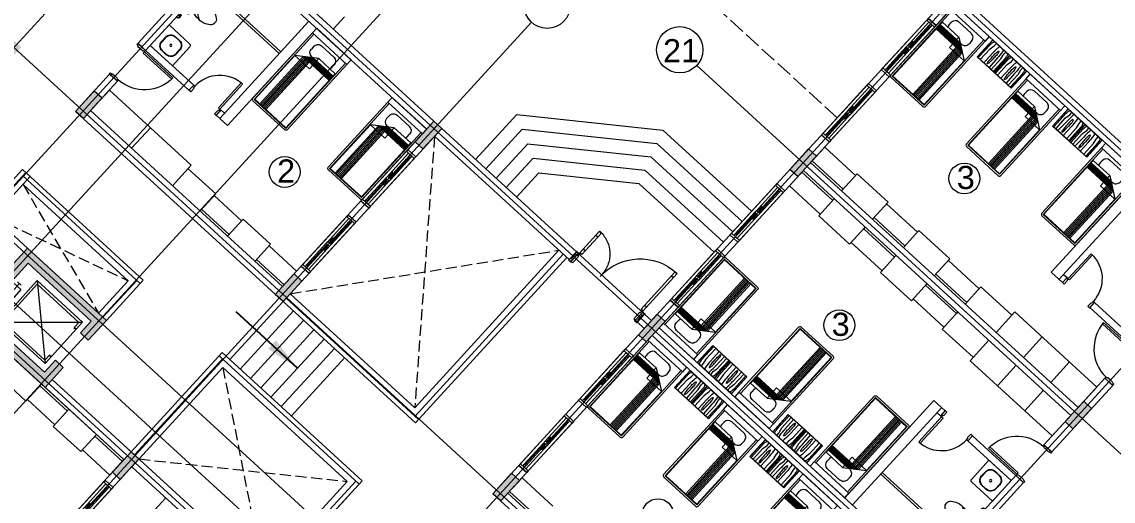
# Model space of a CAD drawing. Header units: metres. Extents: x 750 to 3116, y -341 to 1465.
# Drawn here: x 1626.94 to 1650.51, y 725.76 to 736.11 of the extents above; entities that cross this region are included whole.
import ezdxf
from ezdxf.enums import TextEntityAlignment as Align

# ---------------------------------------------------------------- set-up
doc = ezdxf.new("R2010")
doc.units = ezdxf.units.M
doc.linetypes.add('ACAD_ISO02W100', pattern=[15, 12, -3])
doc.linetypes.add('HIDDEN', pattern=[0.375, 0.25, -0.125])
for name, color, linetype, lineweight in [('A-Door', 254, 'Continuous', 5), ('Bathroom Door', 252, 'Continuous', 5), ('Bathroom fur', 252, 'Continuous', 5), ('Centre Line', 7, 'Continuous', 13), ('Column', 50, 'Continuous', 20), ('Cutout', 153, 'Continuous', 5), ('Door', 253, 'Continuous', 5), ('Furniture', 44, 'Continuous', 5), ('GUIDE LINE', 7, 'Continuous', 5), ('Hatch', 251, 'Continuous', 5), ('Hidden line', 251, 'Continuous', 5), ('Inverted beam', 252, 'Continuous', 5), ('Levels', 252, 'Continuous', 5), ('Railing', 190, 'Continuous', 5), ('Wall ext', 20, 'Continuous', 18), ('WINDOW', 33, 'Continuous', 5)]:
    doc.layers.add(name, color=color, linetype=linetype, lineweight=lineweight)
doc.layers.add('Text', color=7, linetype='Continuous')
doc.styles.get("Standard").update_dxf_attribs({"font": 'arial.ttf'})
doc.styles.add('TEXT-DET', font='simplex.shx', dxfattribs={"width": 0.7})
doc.dimstyles.new('ISO-25', dxfattribs={"dimtxt": 2, "dimasz": 2, "dimexe": 1.25, "dimexo": 0.625, "dimgap": 1.5, "dimtad": 1, "dimtxsty": 'Standard', "dimblk": 'DOT', "dimcen": 1.5, "dimadec": 0, "dimazin": 0, "dimtfac": 1, "dimtmove": 0, "dimatfit": 3, "dimfxl": 0, "dimarcsym": 0})

# ---------------------------------------------------------------- blocks, each defined once
blk = doc.blocks.new('Water Closet')
at = {"layer": 'Bathroom fur', "linetype": 'Continuous', "lineweight": -3}
for p, q in [((1886.331, 447.871), (1886.35, 447.871)), ((1886.331, 447.851), (1886.35, 447.851)), ((1886.364, 447.861), (1886.346, 447.861)), ((1886.364, 447.861), (1886.349, 447.87)), ((1886.364, 447.861), (1886.349, 447.853)), ((1886.364, 447.861), (1886.355, 447.877)), ((1886.364, 447.861), (1886.355, 447.846)), ((1886.364, 447.861), (1886.364, 447.879)), ((1886.364, 447.861), (1886.364, 447.879)), ((1886.364, 447.861), (1886.364, 447.879)), ((1886.364, 447.861), (1886.364, 447.879)), ((1886.364, 447.861), (1886.364, 447.879)), ((1886.364, 447.861), (1886.364, 447.879)), ((1886.364, 447.861), (1886.364, 447.879)), ((1886.364, 447.861), (1886.364, 447.879)), ((1886.364, 447.861), (1886.364, 447.879)), ((1886.364, 447.861), (1886.364, 447.879)), ((1886.364, 447.861), (1886.364, 447.879)), ((1886.364, 447.861), (1886.364, 447.879)), ((1886.364, 447.861), (1886.373, 447.877)), ((1886.364, 447.861), (1886.379, 447.87)), ((1886.364, 447.861), (1886.381, 447.861)), ((1886.364, 447.861), (1886.379, 447.853)), ((1886.364, 447.861), (1886.373, 447.846)), ((1886.364, 447.861), (1886.364, 447.844)), ((1886.378, 447.871), (1886.416, 447.871)), ((1886.378, 447.851), (1886.416, 447.851)), ((1886.416, 447.851), (1886.416, 447.871))]:
    blk.add_line(p, q, dxfattribs=at)
at = {"layer": 'Bathroom fur', "linetype": 'ByBlock'}
for p, q in [((1886.152, 447.554), (1886.027, 447.644)), ((1886.217, 447.662), (1886.217, 447.713)), ((1886.239, 447.713), (1886.217, 447.713)), ((1886.217, 447.662), (1886.232, 447.625)), ((1886.232, 447.625), (1886.239, 447.625)), ((1886.239, 447.608), (1886.239, 447.713)), ((1886.239, 447.666), (1886.264, 447.666)), ((1886.239, 447.608), (1886.264, 447.608)), ((1886.256, 447.343), (1886.256, 447.59)), ((1886.264, 447.23), (1886.264, 447.703)), ((1886.407, 447.713), (1886.274, 447.713)), ((1886.39, 447.724), (1886.365, 447.724)), ((1886.365, 447.724), (1886.365, 447.715)), ((1886.39, 447.715), (1886.365, 447.715)), ((1886.387, 447.744), (1886.368, 447.744)), ((1886.368, 447.744), (1886.368, 447.724)), ((1886.387, 447.744), (1886.387, 447.724)), ((1886.39, 447.724), (1886.39, 447.715)), ((1886.416, 447.23), (1886.416, 447.703)), ((1886.152, 447.379), (1886.027, 447.288)), ((1886.152, 447.379), (1886.152, 447.554)), ((1886.407, 447.22), (1886.274, 447.22)), ((1886.365, 447.208), (1886.365, 447.218)), ((1886.39, 447.218), (1886.365, 447.218)), ((1886.39, 447.208), (1886.365, 447.208)), ((1886.368, 447.189), (1886.368, 447.208)), ((1886.387, 447.189), (1886.368, 447.189)), ((1886.387, 447.189), (1886.387, 447.208)), ((1886.39, 447.208), (1886.39, 447.218))]:
    blk.add_line(p, q, dxfattribs=at)
at = {"layer": 'Bathroom fur'}
for p, q in [((1886.416, 447.106), (1886.381, 447.106)), ((1886.356, 447.031), (1886.356, 447.081)), ((1886.366, 447.031), (1886.366, 447.081)), ((1886.416, 447.096), (1886.381, 447.096)), ((1886.416, 447.016), (1886.381, 447.016)), ((1886.416, 447.006), (1886.381, 447.006))]:
    blk.add_line(p, q, dxfattribs=at)
at = {"layer": 'Bathroom fur', "linetype": 'Continuous', "lineweight": -3}
blk.add_circle((1886.364, 447.861), 0.0175, dxfattribs=at)
at = {"layer": 'Bathroom fur', "linetype": 'ByBlock'}
for centre in [(1886.378, 447.669), (1886.378, 447.264)]:
    blk.add_circle(centre, 0.0123, dxfattribs=at)
at = {"layer": 'Bathroom fur', "linetype": 'Continuous', "lineweight": -3}
blk.add_arc((1886.331, 447.861), 0.01, 90.002, 270, dxfattribs=at)
at = {"layer": 'Bathroom fur', "linetype": 'ByBlock'}
for centre, radius, start, end in [((1886.035, 447.208), 0.446, 109.2942, 127.2549), ((1886.017, 447.095), 0.55, 64.2321, 103.6755), ((1884.672, 447.479), 1.501, 353.4552, 5.5271), ((1885.552, 447.472), 0.65, 345.9276, 13.0204), ((1886.274, 447.703), 0.00987, 90, 180), ((1886.407, 447.703), 0.00987, 0, 90), ((1885.835, 447.467), 0.119, 126.3794, 233.6206), ((1886.041, 447.728), 0.451, 232.2382, 250.1051), ((1886.017, 447.838), 0.55, 256.3245, 295.7679), ((1886.274, 447.23), 0.00987, 180, 270), ((1886.407, 447.23), 0.00987, 270, 0)]:
    blk.add_arc(centre, radius, start, end, dxfattribs=at)
at = {"layer": 'Bathroom fur'}
for centre, radius, start, end in [((1886.381, 447.081), 0.025, 90, 180), ((1886.381, 447.031), 0.025, 180, 270), ((1886.381, 447.081), 0.015, 90, 180), ((1886.381, 447.031), 0.015, 180, 270)]:
    blk.add_arc(centre, radius, start, end, dxfattribs=at)
at = {"layer": 'Bathroom fur', "style": 'TEXT-DET', "width": 0.6}
blk.add_text('1', height=0.06, dxfattribs=at).set_placement((1886.394, 447.07), align=Align.MIDDLE)
blk = doc.blocks.new('Bed')
at = {"layer": 'Furniture', "linetype": 'Continuous'}
for p, q in [((1878.327, 465.952), (1879.337, 465.952)), ((1878.327, 465.817), (1878.327, 465.952)), ((1879.337, 465.817), (1878.327, 465.817)), ((1878.327, 463.909), (1878.327, 465.817)), ((1878.367, 463.909), (1878.367, 465.817)), ((1878.642, 465.742), (1879.002, 465.742)), ((1879.297, 465.817), (1879.297, 463.909)), ((1879.337, 465.952), (1879.337, 465.817)), ((1879.337, 465.817), (1879.337, 463.909)), ((1878.377, 465.499), (1878.862, 465.499)), ((1878.377, 463.919), (1878.377, 465.499)), ((1878.525, 465.544), (1878.525, 465.624)), ((1878.862, 465.499), (1879.287, 465.199)), ((1878.862, 465.199), (1878.862, 465.499)), ((1879.12, 465.624), (1879.12, 465.544)), ((1878.962, 465.429), (1878.377, 465.429)), ((1878.992, 465.407), (1878.377, 465.407)), ((1879.022, 465.386), (1878.377, 465.386)), ((1879.052, 465.365), (1878.377, 465.365)), ((1879.082, 465.344), (1878.377, 465.344)), ((1879.112, 465.323), (1878.377, 465.323)), ((1879.142, 465.302), (1878.377, 465.302)), ((1878.962, 463.919), (1878.962, 465.429)), ((1879.002, 465.427), (1878.965, 465.427)), ((1878.992, 463.919), (1878.992, 465.407)), ((1879.022, 463.919), (1879.022, 465.386)), ((1879.052, 463.919), (1879.052, 465.365)), ((1879.082, 463.919), (1879.082, 465.344)), ((1879.112, 463.919), (1879.112, 465.323)), ((1879.142, 463.919), (1879.142, 465.302)), ((1879.287, 465.199), (1878.862, 465.199)), ((1879.287, 465.199), (1879.287, 463.919)), ((1879.297, 463.909), (1878.367, 463.909)), ((1879.297, 463.869), (1878.367, 463.869)), ((1879.287, 463.919), (1878.377, 463.919))]:
    blk.add_line(p, q, dxfattribs=at)
for centre, radius, start, end in [((1878.642, 465.624), 0.117, 90, 180), ((1879.002, 465.624), 0.117, 360, 90), ((1878.642, 465.544), 0.117, 180.0006, 202.5189), ((1879.002, 465.544), 0.117, 270, 0), ((1878.367, 463.909), 0.04, 180, 270), ((1879.297, 463.909), 0.04, 270, 0)]:
    blk.add_arc(centre, radius, start, end, dxfattribs=at)
blk = doc.blocks.new('Nightstand')
at = {"layer": 'Furniture'}
for p, q in [((1879.838, 464.54), (1879.838, 464.04)), ((1880.338, 464.54), (1879.838, 464.54)), ((1879.843, 464.535), (1879.843, 464.045)), ((1880.333, 464.535), (1879.843, 464.535)), ((1879.869, 464.442), (1879.871, 464.467)), ((1879.869, 464.045), (1879.869, 464.442)), ((1879.929, 464.358), (1879.951, 464.469)), ((1879.929, 464.045), (1879.929, 464.358)), ((1879.951, 464.469), (1879.951, 464.535)), ((1879.997, 464.32), (1879.991, 464.045)), ((1880.074, 464.444), (1880.068, 464.44)), ((1880.08, 464.44), (1880.074, 464.444)), ((1880.147, 464.32), (1880.147, 464.045)), ((1880.226, 464.469), (1880.226, 464.535)), ((1880.248, 464.358), (1880.226, 464.469)), ((1880.248, 464.045), (1880.248, 464.358)), ((1880.308, 464.442), (1880.305, 464.467)), ((1880.308, 464.045), (1880.308, 464.442)), ((1880.333, 464.045), (1880.333, 464.535)), ((1880.338, 464.04), (1880.338, 464.54)), ((1880.068, 464.081), (1880.074, 464.077)), ((1880.074, 464.077), (1880.08, 464.081)), ((1879.838, 464.04), (1880.338, 464.04)), ((1879.843, 464.045), (1880.333, 464.045))]:
    blk.add_line(p, q, dxfattribs=at)
for centre, radius, start, end in [((1880.021, 464.452), 0.15, 146.5657, 174.2856), ((1881.576, 464.32), 1.578, 174.0179, 180), ((1880.825, 464.399), 0.823, 170.5074, 174.0179), ((1880.715, 464.32), 0.664, 175.5997, 180), ((1880.715, 464.32), 0.664, 180, 184.4003), ((1880.395, 464.345), 0.343, 169.4757, 175.5997), ((1880.197, 464.382), 0.142, 155.8434, 169.4757), ((1879.951, 464.382), 0.142, 10.5243, 24.1566), ((1879.753, 464.345), 0.343, 4.4003, 10.5243), ((1879.433, 464.32), 0.664, 0, 4.4003), ((1879.433, 464.32), 0.664, 355.5997, 0), ((1879.315, 464.399), 0.828, 5.9821, 9.4446), ((1878.564, 464.32), 1.583, 0, 5.9821), ((1880.156, 464.452), 0.15, 5.7144, 33.4343), ((1886.298, 464.381), 6.246, 181.0259, 182.4606), ((1880.197, 464.139), 0.142, 190.5243, 204.1566), ((1879.951, 464.139), 0.142, 335.8434, 349.4757), ((1873.85, 464.381), 6.246, 357.5394, 358.9741)]:
    blk.add_arc(centre, radius, start, end, dxfattribs=at)
blk = doc.blocks.new('Door1')
at = {"layer": 'Bathroom Door'}
for p, q in [((1900.586, 444.886), (1899.856, 444.886)), ((1900.586, 444.846), (1899.857, 444.846))]:
    blk.add_line(p, q, dxfattribs=at)
for points in [[(1900.736, 444.921), (1900.586, 444.921), (1900.586, 444.886), (1900.636, 444.886), (1900.636, 444.871), (1900.736, 444.871), (1900.736, 444.921)], [(1900.586, 444.886), (1900.586, 444.846)], [(1900.736, 444.121), (1900.586, 444.121), (1900.586, 444.156), (1900.636, 444.156), (1900.636, 444.171), (1900.736, 444.171), (1900.736, 444.121)]]:
    blk.add_lwpolyline(points, dxfattribs=at)
blk.add_arc((1900.586, 444.886), 0.73, 180, 270, dxfattribs=at)
blk = doc.blocks.new('Wash bashin')
at = {"layer": 'Bathroom fur', "ltscale": 0.35}
for p, q in [((1884.117, 437.933), (1884.717, 437.933)), ((1884.717, 437.333), (1884.717, 437.933)), ((1884.067, 437.333), (1884.067, 437.883)), ((1884.067, 437.333), (1884.717, 437.333))]:
    blk.add_line(p, q, dxfattribs=at)
at = {"layer": 'Bathroom fur'}
for p, q in [((1884.177, 437.568), (1884.177, 437.688)), ((1884.185, 437.568), (1884.185, 437.688)), ((1884.327, 437.838), (1884.447, 437.838)), ((1884.327, 437.83), (1884.447, 437.83)), ((1884.589, 437.688), (1884.589, 437.568)), ((1884.597, 437.688), (1884.597, 437.568)), ((1884.447, 437.426), (1884.327, 437.426)), ((1884.447, 437.418), (1884.327, 437.418))]:
    blk.add_line(p, q, dxfattribs=at)
blk.add_circle((1884.392, 437.633), 0.0225, dxfattribs=at)
at = {"layer": 'Bathroom fur', "ltscale": 0.35}
blk.add_arc((1884.117, 437.883), 0.05, 90, 180, dxfattribs=at)
at = {"layer": 'Bathroom fur'}
for centre, radius, start, end in [((1884.327, 437.688), 0.15, 90, 180), ((1884.327, 437.688), 0.142, 90, 180), ((1884.447, 437.688), 0.15, 0, 90), ((1884.447, 437.688), 0.142, 0, 90), ((1884.327, 437.568), 0.15, 180, 270), ((1884.327, 437.568), 0.142, 180, 270), ((1884.447, 437.568), 0.15, 270, 0), ((1884.447, 437.568), 0.142, 270, 0)]:
    blk.add_arc(centre, radius, start, end, dxfattribs=at)
blk = doc.blocks.new('WINODO1')
at = {"layer": 'WINDOW', "linetype": 'Continuous'}
for p, q in [((2471212540, 936769700), (2471212491, 936769700)), ((2471212491, 936769700), (2471212491, 936769470)), ((2471212540, 936769700), (2471212540, 936769470)), ((2471213991, 936769700), (2471213943, 936769700)), ((2471213943, 936769700), (2471213943, 936769470)), ((2471213991, 936769700), (2471213991, 936769470)), ((2471212540, 936769470), (2471212491, 936769470)), ((2471213991, 936769470), (2471213943, 936769470))]:
    blk.add_line(p, q, dxfattribs=at)
at = {"layer": 'WINDOW'}
for p, q in [((2471212540, 936769700), (2471213943, 936769700)), ((2471212588, 936769633), (2471213217, 936769633)), ((2471212588, 936769585), (2471213217, 936769585)), ((2471213193, 936769561), (2471213089, 936769561)), ((2471213241, 936769633), (2471213943, 936769633)), ((2471213266, 936769585), (2471213895, 936769585)), ((2471213290, 936769609), (2471213394, 936769609)), ((2471213241, 936769537), (2471212540, 936769537)), ((2471212540, 936769470), (2471213943, 936769470)), ((2471213266, 936769537), (2471213895, 936769537))]:
    blk.add_line(p, q, dxfattribs=at)
at = {"layer": 'WINDOW', "color": 4}
blk.add_line((2471212588, 936769609), (2471213217, 936769609), dxfattribs=at)
at = {"layer": 'WINDOW', "color": 4, "true_color": 0x1fffff}
blk.add_line((2471213266, 936769561), (2471213895, 936769561), dxfattribs=at)
at = {"layer": 'WINDOW'}
for points in [[(2471212540, 936769585), (2471212588, 936769585), (2471212588, 936769633), (2471212540, 936769633)], [(2471213076, 936769561), (2471213089, 936769568), (2471213089, 936769554)], [(2471213217, 936769585), (2471213266, 936769585), (2471213266, 936769633), (2471213217, 936769633)], [(2471213217, 936769537), (2471213266, 936769537), (2471213266, 936769585), (2471213217, 936769585)], [(2471213406, 936769609), (2471213394, 936769616), (2471213394, 936769602)], [(2471213895, 936769537), (2471213943, 936769537), (2471213943, 936769585), (2471213895, 936769585)]]:
    blk.add_lwpolyline(points, close=True, dxfattribs=at)
blk = doc.blocks.new('Door 900')
at = {"layer": 'A-Door'}
for points in [[(29934124, 12198491), (29934164, 12198491), (29934164, 12198476), (29934239, 12198476), (29934314, 12198476), (29934314, 12198491), (29934354, 12198491), (29934354, 12198524), (29934239, 12198524), (29934124, 12198524)], [(29934164, 12197672), (29934314, 12197672), (29934314, 12197658), (29934354, 12197658), (29934354, 12197624), (29934239, 12197624), (29934124, 12197624), (29934124, 12197658), (29934164, 12197658)]]:
    blk.add_lwpolyline(points, close=True, dxfattribs=at)
blk.add_lwpolyline([(29935187, 12197658), (29934354, 12197658), (29934354, 12197698), (29935185, 12197698)], dxfattribs=at)
blk.add_arc((29934327, 12197631), 860, 1.7769, 88.2024, dxfattribs=at)
blk = doc.blocks.new('lift1')
at = {"layer": 'Hatch', "transparency": 33554687}
h = blk.add_hatch(color=256, dxfattribs=at)
h.dxf.hatch_style = 1
h.paths.add_polyline_path([(29921053, 12204431), (29920354, 12203626), (29920180, 12203777), (29920729, 12204408), (29919333, 12205622), (29919104, 12205358), (29918930, 12205509), (29919310, 12205946)])
h.paths.add_polyline_path([(29920180, 12203777), (29920354, 12203626), (29919768, 12202951), (29918024, 12204467), (29918405, 12204905), (29918579, 12204754), (29918349, 12204489), (29919745, 12203276)])
at = {"lineweight": 5}
for p, q in [((29919536, 12203651), (29919330, 12205430)), ((29920333, 12204556), (29918533, 12204526)), ((29920311, 12204167), (29919926, 12203735)), ((29920353, 12204131), (29920272, 12204201)), ((29919968, 12203699), (29919886, 12203770))]:
    blk.add_line(p, q, dxfattribs=at)
for p, q in [((29919194, 12205280), (29919238, 12205241)), ((29918669, 12204676), (29918707, 12204643))]:
    blk.add_line(p, q)
for points in [[(29920333, 12204556), (29919330, 12205430), (29918533, 12204526), (29919536, 12203651)], [(29920182, 12204188), (29919887, 12203861), (29920056, 12203714), (29920350, 12204041)]]:
    blk.add_lwpolyline(points, close=True, dxfattribs=at)
blk.add_lwpolyline([(29918707, 12204643), (29918610, 12204531), (29919531, 12203728), (29920256, 12204550), (29919335, 12205353), (29919238, 12205241)], dxfattribs=at)
at = {"layer": 'Column'}
blk.add_lwpolyline([(29918930, 12205509), (29919310, 12205946), (29921053, 12204431), (29919768, 12202951), (29918024, 12204467), (29918405, 12204905), (29918579, 12204754), (29918349, 12204489), (29919745, 12203276), (29920729, 12204408), (29919333, 12205622), (29919104, 12205358), (29918930, 12205509)], dxfattribs=at)
blk = doc.blocks.new('_Dot')
at = {"color": 0, "linetype": 'ByBlock', "lineweight": -2}
blk.add_line((-0.5, 0), (-1, 0), dxfattribs=at)
at = {"color": 0, "linetype": 'ByBlock', "const_width": 0.5}
blk.add_lwpolyline([(-0.25, 0, 1), (0.25, 0, 1)], format="xyb", close=True, dxfattribs=at)
blk = doc.blocks.new('main door 2000')
at = {"layer": 'Door'}
for p, q in [((11493531.593, 4446004.342), (11493531.363, 4446004.342)), ((11493531.363, 4446004.342), (11493531.363, 4446004.31)), ((11493531.395, 4446004.375), (11493531.56, 4446004.375)), ((11493531.593, 4446004.342), (11493531.593, 4446004.297)), ((11493530.698, 4446004.326), (11493530.694, 4446004.307)), ((11493530.694, 4446004.307), (11493530.707, 4446004.307)), ((11493531.337, 4446004.326), (11493530.698, 4446004.326)), ((11493530.707, 4446004.307), (11493530.707, 4446004.271)), ((11493530.707, 4446004.271), (11493531.328, 4446004.271)), ((11493530.818, 4446004.271), (11493530.818, 4446004.326)), ((11493531.218, 4446004.271), (11493531.218, 4446004.326)), ((11493531.328, 4446004.271), (11493531.328, 4446004.307)), ((11493531.328, 4446004.307), (11493531.341, 4446004.307)), ((11493531.341, 4446004.307), (11493531.337, 4446004.326)), ((11493531.363, 4446004.317), (11493531.342, 4446004.317)), ((11493531.352, 4446004.307), (11493531.352, 4446004.328)), ((11493531.408, 4446004.31), (11493531.363, 4446004.31)), ((11493531.408, 4446004.31), (11493531.408, 4446004.297)), ((11493531.408, 4446004.297), (11493531.593, 4446004.297)), ((11493530.239, 4446002.475), (11493530.236, 4446002.494)), ((11493530.236, 4446002.494), (11493530.249, 4446002.494)), ((11493531.337, 4446002.475), (11493530.239, 4446002.475)), ((11493530.249, 4446002.494), (11493530.249, 4446002.531)), ((11493530.249, 4446002.531), (11493531.328, 4446002.531)), ((11493530.359, 4446002.531), (11493530.359, 4446002.475)), ((11493531.218, 4446002.531), (11493531.218, 4446002.475)), ((11493531.328, 4446002.531), (11493531.328, 4446002.494)), ((11493531.328, 4446002.494), (11493531.341, 4446002.494)), ((11493531.341, 4446002.494), (11493531.337, 4446002.475)), ((11493531.363, 4446002.484), (11493531.342, 4446002.484)), ((11493531.352, 4446002.494), (11493531.352, 4446002.473)), ((11493531.408, 4446002.491), (11493531.363, 4446002.491)), ((11493531.363, 4446002.459), (11493531.363, 4446002.491)), ((11493531.593, 4446002.459), (11493531.363, 4446002.459)), ((11493531.408, 4446002.491), (11493531.408, 4446002.504)), ((11493531.408, 4446002.504), (11493531.593, 4446002.504)), ((11493531.593, 4446002.459), (11493531.593, 4446002.504)), ((11493531.395, 4446002.427), (11493531.56, 4446002.427))]:
    blk.add_line(p, q, dxfattribs=at)
for points in [[(11493531.356, 4446004.397), (11493531.363, 4446004.397), (11493531.363, 4446004.326), (11493531.356, 4446004.326, -0.414214), (11493531.35, 4446004.332), (11493531.35, 4446004.391, -0.414214)], [(11493531.599, 4446004.397), (11493531.593, 4446004.397), (11493531.593, 4446004.326), (11493531.599, 4446004.326, 0.414214), (11493531.606, 4446004.332), (11493531.606, 4446004.391, 0.414214)], [(11493531.356, 4446002.397), (11493531.363, 4446002.397), (11493531.363, 4446002.475), (11493531.356, 4446002.475, 0.414214), (11493531.35, 4446002.469), (11493531.35, 4446002.404, 0.414214)], [(11493531.599, 4446002.397), (11493531.593, 4446002.397), (11493531.593, 4446002.475), (11493531.599, 4446002.475, -0.414214), (11493531.606, 4446002.469), (11493531.606, 4446002.404, -0.414214)]]:
    blk.add_lwpolyline(points, format="xyb", close=True, dxfattribs=at)
for centre, radius in [((11493531.352, 4446004.317), 0.00779), ((11493531.352, 4446004.317), 0.00519), ((11493531.352, 4446002.484), 0.00779), ((11493531.352, 4446002.484), 0.00519)]:
    blk.add_circle(centre, radius, dxfattribs=at)
at = {"layer": 'Door', "linetype": 'HIDDEN', "ltscale": 10}
for centre, radius, start, end in [((11493531.352, 4446004.317), 0.658, 180.9048, 271.8297), ((11493531.411, 4446002.485), 1.175, 90.1312, 179.5493)]:
    blk.add_arc(centre, radius, start, end, dxfattribs=at)

msp = doc.modelspace()

# ---------------------------------------------------------------- hatches: boundary and pattern name
at = {"layer": 'Hatch', "transparency": 33554687}
h = msp.add_hatch(color=256, dxfattribs=at)
h.dxf.hatch_style = 1
h.paths.add_polyline_path([(1646.175, 711.875), (1646.005, 712.031), (1645.846, 711.857), (1645.755, 711.758), (1645.6, 711.588), (1645.769, 711.433)])
h.paths.add_polyline_path([(1649.318, 715.307), (1649.149, 715.463), (1648.743, 715.02), (1648.913, 714.865)])
h.paths.add_polyline_path([(1652.587, 718.876), (1652.417, 719.031), (1652.384, 718.994), (1652.292, 718.895), (1652.012, 718.589), (1652.182, 718.433)])
h.paths.add_polyline_path([(1655.856, 722.444), (1655.686, 722.6), (1655.281, 722.157), (1655.45, 722.002)])
h.paths.add_polyline_path([(1659.124, 726.013), (1658.955, 726.168), (1658.549, 725.726), (1658.719, 725.571)])
h.paths.add_polyline_path([(1661.826, 729.85), (1661.67, 729.681), (1662.113, 729.275), (1662.268, 729.445)])
h.paths.add_polyline_path([(1657.785, 733.552), (1657.629, 733.382), (1658.072, 732.977), (1658.227, 733.147)])
h.paths.add_polyline_path([(1654.516, 729.983), (1654.361, 729.814), (1654.471, 729.712), (1654.803, 729.408), (1654.958, 729.578)])
h.paths.add_polyline_path([(1652.746, 731.604), (1652.591, 731.435), (1653.033, 731.029), (1653.189, 731.199)])
h.paths.add_polyline_path([(1651.542, 726.396), (1651.372, 726.551), (1650.967, 726.109), (1651.137, 725.953)])
h.paths.add_polyline_path([(1650.045, 727.767), (1649.875, 727.922), (1649.47, 727.48), (1649.64, 727.325)])
h.paths.add_polyline_path([(1647.979, 722.846), (1647.823, 722.677), (1647.934, 722.575), (1648.266, 722.271), (1648.421, 722.441)])
h.paths.add_polyline_path([(1646.541, 724.163), (1646.209, 724.467), (1646.053, 724.298), (1646.496, 723.892), (1646.651, 724.062)])
h.paths.add_polyline_path([(1645.004, 719.259), (1644.835, 719.414), (1644.43, 718.972), (1644.599, 718.816)])
h.paths.add_polyline_path([(1643.632, 720.766), (1643.463, 720.922), (1643.058, 720.479), (1643.227, 720.324)])
h.paths.add_polyline_path([(1641.441, 715.709), (1641.286, 715.54), (1641.728, 715.134), (1641.884, 715.304)])
h.paths.add_polyline_path([(1640.114, 716.925), (1639.944, 717.08), (1639.539, 716.638), (1639.709, 716.482)])
h.paths.add_polyline_path([(1636.735, 713.458), (1636.403, 713.762), (1636.247, 713.592), (1636.69, 713.187), (1636.845, 713.356)])
h.paths.add_polyline_path([(1631.152, 719.073), (1630.982, 719.229), (1630.577, 718.786), (1630.746, 718.631)])
h.paths.add_polyline_path([(1634.17, 722.369), (1634.001, 722.524), (1633.595, 722.082), (1633.765, 721.927)])
h.paths.add_polyline_path([(1637.689, 726.21), (1637.519, 726.366), (1637.114, 725.923), (1637.284, 725.768)])
h.paths.add_polyline_path([(1640.833, 729.643), (1640.663, 729.798), (1640.258, 729.355), (1640.427, 729.2), (1640.461, 729.237), (1640.552, 729.337)])
h.paths.add_polyline_path([(1644.101, 733.211), (1643.932, 733.366), (1643.527, 732.924), (1643.696, 732.769)])
h.paths.add_polyline_path([(1646.999, 736.374), (1647.09, 736.474), (1647.245, 736.643), (1647.076, 736.799), (1646.67, 736.356), (1646.84, 736.201)])
h.paths.add_polyline_path([(1636.008, 733.811), (1635.839, 733.966), (1635.433, 733.524), (1635.603, 733.368)])
h.paths.add_polyline_path([(1631.525, 737.918), (1631.369, 737.748), (1631.48, 737.647), (1631.812, 737.343), (1631.967, 737.512)])
h.paths.add_polyline_path([(1628.676, 734.467), (1628.506, 734.622), (1628.101, 734.179), (1628.27, 734.024)])
h.paths.add_polyline_path([(1632.989, 730.515), (1632.82, 730.67), (1632.415, 730.228), (1632.584, 730.073)])
h.paths.add_polyline_path([(1629.471, 726.674), (1629.301, 726.829), (1628.896, 726.387), (1629.066, 726.231)])
h.paths.add_polyline_path([(1624.987, 730.78), (1624.832, 730.611), (1625.274, 730.206), (1625.43, 730.375)])
h.paths.add_polyline_path([(1626.327, 723.242), (1626.157, 723.397), (1626.124, 723.36), (1626.032, 723.261), (1625.752, 722.955), (1625.922, 722.799)])
h.paths.add_polyline_path([(1621.719, 727.212), (1621.563, 727.042), (1621.674, 726.941), (1622.006, 726.637), (1622.161, 726.807)])
h.paths.add_polyline_path([(1619.949, 728.833), (1619.794, 728.663), (1620.236, 728.258), (1620.391, 728.428), (1620.281, 728.529)])
h.paths.add_polyline_path([(1623.218, 732.402), (1623.062, 732.232), (1623.505, 731.827), (1623.66, 731.996)])
h.paths.add_polyline_path([(1626.486, 735.97), (1626.331, 735.8), (1626.773, 735.395), (1626.929, 735.565)])
h.paths.add_polyline_path([(1622.117, 739.972), (1621.962, 739.803), (1622.404, 739.397), (1622.56, 739.567)])
h.paths.add_polyline_path([(1619.143, 736.385), (1618.973, 736.54), (1618.568, 736.098), (1618.738, 735.942)])
h.paths.add_polyline_path([(1615.874, 732.816), (1615.705, 732.971), (1615.299, 732.529), (1615.469, 732.374)])
h.paths.add_polyline_path([(1612.731, 729.384), (1612.561, 729.539), (1612.156, 729.097), (1612.325, 728.942)])
h.paths.add_polyline_path([(1617.373, 725.132), (1617.203, 725.287), (1616.798, 724.845), (1616.967, 724.69)])
h.paths.add_polyline_path([(1618.745, 723.624), (1618.575, 723.78), (1618.17, 723.337), (1618.339, 723.182)])
h.paths.add_polyline_path([(1623.058, 719.673), (1622.889, 719.828), (1622.483, 719.386), (1622.653, 719.231)])
h.paths.add_polyline_path([(1619.915, 716.241), (1619.745, 716.396), (1619.34, 715.954), (1619.509, 715.799)])
h.paths.add_polyline_path([(1615.181, 720.075), (1615.026, 719.905), (1615.468, 719.5), (1615.624, 719.67)])
h.paths.add_polyline_path([(1613.411, 721.696), (1613.256, 721.526), (1613.699, 721.121), (1613.854, 721.291)])
h.paths.add_polyline_path([(1609.042, 725.698), (1608.887, 725.528), (1609.329, 725.123), (1609.485, 725.293)])
h.paths.add_polyline_path([(1610.143, 718.127), (1609.987, 717.958), (1610.43, 717.553), (1610.585, 717.722)])
h.paths.add_polyline_path([(1607.566, 714.426), (1607.397, 714.582), (1606.992, 714.139), (1607.161, 713.984)])
h.paths.add_polyline_path([(1602.924, 718.678), (1602.755, 718.834), (1602.35, 718.391), (1602.519, 718.236)])
h.paths.add_polyline_path([(1604.823, 730.065), (1604.653, 730.22), (1604.495, 730.047), (1604.403, 729.947), (1604.248, 729.778), (1604.418, 729.622)])
h.paths.add_polyline_path([(1607.842, 733.36), (1607.672, 733.516), (1607.267, 733.073), (1607.436, 732.918)])
h.paths.add_polyline_path([(1603.528, 737.312), (1603.358, 737.467), (1602.953, 737.025), (1603.123, 736.869)])
h.paths.add_polyline_path([(1600.09, 733.899), (1599.934, 733.729), (1600.377, 733.324), (1600.532, 733.493)])
h.paths.add_polyline_path([(1602.031, 738.683), (1601.861, 738.838), (1601.456, 738.396), (1601.626, 738.24)])
h.paths.add_polyline_path([(1596.087, 744.127), (1595.918, 744.282), (1595.513, 743.84), (1595.682, 743.685)])
h.paths.add_polyline_path([(1592.944, 740.695), (1592.774, 740.85), (1592.369, 740.408), (1592.538, 740.252)])
h.paths.add_polyline_path([(1598.32, 735.52), (1598.164, 735.35), (1598.607, 734.945), (1598.762, 735.114)])
h.paths.add_polyline_path([(1595.619, 731.682), (1595.449, 731.838), (1595.044, 731.395), (1595.213, 731.24)])
h.paths.add_polyline_path([(1589.675, 737.126), (1589.505, 737.282), (1589.1, 736.839), (1589.27, 736.684)])
h.paths.add_polyline_path([(1586.406, 733.558), (1586.237, 733.713), (1585.831, 733.271), (1586.001, 733.115)])
h.paths.add_polyline_path([(1592.225, 727.977), (1591.782, 728.383), (1591.627, 728.213), (1592.07, 727.808)])
h.paths.add_polyline_path([(1593.995, 726.356), (1593.552, 726.761), (1593.397, 726.592), (1593.839, 726.187)])
h.paths.add_polyline_path([(1596.821, 730.33), (1596.666, 730.16), (1597.108, 729.755), (1597.263, 729.925)])
h.paths.add_polyline_path([(1601.304, 726.223), (1601.135, 726.379), (1600.729, 725.936), (1600.899, 725.781)])
h.paths.add_polyline_path([(1598.161, 722.791), (1597.991, 722.947), (1597.586, 722.504), (1597.755, 722.349)])
h.paths.add_polyline_path([(1594.892, 719.223), (1594.722, 719.378), (1594.317, 718.936), (1594.487, 718.78)])
h.paths.add_polyline_path([(1590.578, 723.174), (1590.408, 723.329), (1590.003, 722.887), (1590.173, 722.732)])
h.paths.add_polyline_path([(1589.081, 724.545), (1588.912, 724.701), (1588.506, 724.258), (1588.676, 724.103)])
h.paths.add_polyline_path([(1583.138, 729.989), (1582.968, 730.145), (1582.563, 729.702), (1582.732, 729.547)])
h.paths.add_polyline_path([(1579.869, 726.421), (1579.699, 726.576), (1579.294, 726.134), (1579.464, 725.978)])
h.paths.add_polyline_path([(1585.245, 721.245), (1585.09, 721.076), (1585.532, 720.671), (1585.687, 720.84)])
h.paths.add_polyline_path([(1587.015, 719.624), (1586.859, 719.455), (1587.302, 719.05), (1587.457, 719.219)])
h.paths.add_polyline_path([(1582.669, 717.545), (1582.499, 717.7), (1582.094, 717.257), (1582.263, 717.102)])
h.paths.add_polyline_path([(1576.725, 722.989), (1576.556, 723.144), (1576.15, 722.702), (1576.32, 722.546)])
h.paths.add_polyline_path([(1591.748, 715.791), (1591.579, 715.946), (1591.42, 715.773), (1591.329, 715.673), (1591.173, 715.503), (1591.343, 715.348)])
h.paths.add_polyline_path([(1561.743, 717.756), (1561.574, 717.911), (1561.169, 717.468), (1561.339, 717.313)])
h.paths.add_polyline_path([(1566.286, 722.728), (1566.116, 722.883), (1565.712, 722.44), (1565.882, 722.285)])
h.paths.add_polyline_path([(1570.833, 727.704), (1570.663, 727.859), (1570.258, 727.416), (1570.428, 727.261)])
h.paths.add_polyline_path([(1575.254, 732.543), (1574.811, 732.948), (1574.656, 732.778), (1575.099, 732.373)])
h.paths.add_polyline_path([(1579.283, 737.842), (1579.128, 737.673), (1579.571, 737.268), (1579.726, 737.438)])
h.paths.add_polyline_path([(1568.934, 738.568), (1568.764, 738.723), (1568.36, 738.281), (1568.529, 738.125)])
h.paths.add_polyline_path([(1564.388, 733.593), (1564.218, 733.748), (1563.813, 733.305), (1563.983, 733.15)])
h.paths.add_polyline_path([(1559.841, 728.617), (1559.672, 728.772), (1559.267, 728.329), (1559.437, 728.174)])
h.paths.add_polyline_path([(1557.524, 726.081), (1557.211, 726.368), (1557.211, 726.368), (1557.196, 726.381), (1557.081, 726.486), (1556.926, 726.316), (1557.369, 725.911)])
h.paths.add_polyline_path([(1555.295, 723.641), (1555.125, 723.796), (1554.721, 723.353), (1554.89, 723.198)])
h.paths.add_polyline_path([(1552.096, 731.041), (1551.941, 730.871), (1551.941, 730.871), (1552.384, 730.466), (1552.539, 730.636)])
h.paths.add_polyline_path([(1554.583, 733.422), (1554.413, 733.577), (1554.008, 733.134), (1554.178, 732.979)])
h.paths.add_polyline_path([(1559.129, 738.397), (1558.959, 738.553), (1558.555, 738.11), (1558.724, 737.954)])
h.paths.add_polyline_path([(1563.675, 743.373), (1563.506, 743.528), (1563.101, 743.085), (1563.271, 742.93)])
h.paths.add_polyline_path([(1567.853, 748.286), (1567.698, 748.116), (1568.141, 747.712), (1568.296, 747.882)])

# ---------------------------------------------------------------- linework, layer by layer
at = {"layer": 'Bathroom fur'}
for p, q in [((1631.391, 736.44), (1632.498, 735.426)), ((1631.425, 736.476), (1632.531, 735.463)), ((1646.595, 725.334), (1645.489, 726.347)), ((1646.629, 725.37), (1645.523, 726.384))]:
    msp.add_line(p, q, dxfattribs=at)
at = {"layer": 'Centre Line', "color": 30, "true_color": 0xf26722}
for p, q in [((1654.597, 716.628), (1623.096, 745.482)), ((1652.455, 742.502), (1628.635, 716.496)), ((1651.328, 713.06), (1619.827, 741.914)), ((1632.139, 741.423), (1605.05, 711.849)), ((1633.636, 740.052), (1606.547, 710.478)), ((1649.228, 710.767), (1617.727, 739.621)), ((1634.543, 739.221), (1607.454, 709.648)), ((1661.134, 723.765), (1644.786, 738.74)), ((1648.059, 709.491), (1616.559, 738.345)), ((1636.077, 737.816), (1608.988, 708.243)), ((1658.399, 737.057), (1634.579, 711.052)), ((1637.95, 736.101), (1610.861, 706.527)), ((1657.865, 720.197), (1641.517, 735.172))]:
    msp.add_line(p, q, dxfattribs=at)
at = {"layer": 'Centre Line', "color": 3, "true_color": 0x1fff1f}
msp.add_lwpolyline([(1560.568, 753.337), (1582.572, 733.182), (1588.732, 739.906), (1612.323, 718.297), (1624.767, 731.883), (1647.479, 711.079)], dxfattribs=at)
at = {"layer": 'Centre Line', "color": 30, "true_color": 0xf26722}
for centre in [(1638.287, 736.469), (1641.148, 735.509)]:
    msp.add_circle(centre, 0.5, dxfattribs=at)
at = {"layer": 'Column'}
for points in [[(1628.101, 734.179), (1628.506, 734.622), (1628.676, 734.467), (1628.27, 734.024), (1628.101, 734.179)], [(1635.433, 733.524), (1635.839, 733.966), (1636.008, 733.811), (1635.603, 733.368), (1635.433, 733.524)], [(1643.527, 732.924), (1643.932, 733.366), (1644.101, 733.211), (1643.696, 732.769), (1643.527, 732.924)], [(1632.415, 730.228), (1632.82, 730.67), (1632.989, 730.515), (1632.584, 730.073), (1632.415, 730.228)], [(1640.258, 729.355), (1640.663, 729.798), (1640.833, 729.643), (1640.427, 729.2), (1640.258, 729.355)], [(1649.47, 727.48), (1649.875, 727.922), (1650.045, 727.767), (1649.64, 727.325), (1649.47, 727.48)], [(1628.896, 726.387), (1629.301, 726.829), (1629.471, 726.674), (1629.066, 726.231), (1628.896, 726.387)], [(1637.114, 725.923), (1637.519, 726.366), (1637.689, 726.21), (1637.284, 725.768), (1637.114, 725.923)]]:
    msp.add_lwpolyline(points, dxfattribs=at)
at = {"layer": 'Cutout', "linetype": 'ACAD_ISO02W100', "ltscale": 0.02}
for p, q in [((1635.853, 733.641), (1635.426, 727.782)), ((1626.967, 732.601), (1628.597, 729.82)), ((1626.325, 731.901), (1629.238, 730.52)), ((1632.739, 730.242), (1638.539, 731.18)), ((1631.281, 728.649), (1632.157, 724.213)), ((1629.471, 726.674), (1633.967, 726.189))]:
    msp.add_line(p, q, dxfattribs=at)
at = {"layer": 'Furniture'}
msp.add_line((1628.831, 734.636), (1630.601, 733.015), dxfattribs=at)
for points in [[(1632.57, 730.398), (1628.426, 734.194), (1628.831, 734.636)], [(1629.716, 733.826), (1629.311, 733.383)], [(1644.948, 732.795), (1644.28, 733.406), (1643.976, 733.075)], [(1630.601, 733.015), (1630.195, 732.573)], [(1644.678, 732.5), (1644.01, 733.112), (1643.976, 733.075), (1649.75, 727.786)], [(1630.533, 732.941), (1631.127, 732.398), (1630.789, 732.029)], [(1644.184, 731.962), (1643.517, 732.573), (1643.821, 732.905), (1649.595, 727.616)], [(1644.455, 732.257), (1643.787, 732.868), (1643.821, 732.905)], [(1645.311, 731.852), (1645.649, 732.221), (1644.982, 732.832), (1644.644, 732.463)], [(1631.093, 732.361), (1631.687, 731.817)], [(1645.156, 731.682), (1644.818, 731.314), (1644.151, 731.925), (1644.488, 732.294)], [(1630.789, 732.029), (1630.823, 732.066), (1631.416, 731.522)], [(1646.282, 731.573), (1645.615, 732.184)], [(1631.383, 731.485), (1631.72, 731.854), (1632.314, 731.31), (1631.976, 730.941)], [(1646.012, 731.278), (1645.345, 731.889)], [(1645.789, 731.034), (1645.122, 731.646), (1645.156, 731.682)], [(1646.646, 730.63), (1646.984, 730.998), (1646.316, 731.61), (1645.979, 731.241)], [(1645.519, 730.739), (1644.852, 731.351)], [(1632.28, 731.273), (1632.874, 730.729), (1632.57, 730.398)], [(1632.01, 730.978), (1632.604, 730.435)], [(1646.491, 730.46), (1646.153, 730.091), (1645.485, 730.703), (1645.823, 731.071)], [(1647.617, 730.35), (1646.95, 730.961)], [(1647.347, 730.055), (1646.68, 730.666)], [(1629.146, 726.66), (1625.002, 730.456), (1624.596, 730.013)], [(1647.158, 729.849), (1647.124, 729.812), (1646.457, 730.423)], [(1648.318, 729.776), (1647.651, 730.387), (1647.313, 730.018)], [(1646.854, 729.517), (1646.187, 730.128)], [(1647.487, 728.869), (1646.82, 729.48), (1647.158, 729.849)], [(1647.981, 729.407), (1648.386, 729.849), (1650.156, 728.228)], [(1647.825, 729.237), (1647.42, 728.795), (1649.19, 727.174)], [(1648.57, 728.867), (1648.976, 729.309)], [(1649.16, 728.326), (1649.566, 728.769)], [(1648.415, 728.697), (1648.01, 728.255)], [(1626.434, 728.466), (1627.027, 727.922), (1627.365, 728.291)], [(1627.331, 728.254), (1627.925, 727.71)], [(1649.005, 728.157), (1648.6, 727.714)], [(1650.156, 728.228), (1649.75, 727.786)], [(1627.061, 727.959), (1627.655, 727.415)], [(1627.959, 727.747), (1627.621, 727.378), (1628.214, 726.835), (1628.552, 727.203)], [(1649.19, 727.174), (1649.595, 727.616)], [(1628.518, 727.166), (1629.112, 726.623), (1629.146, 726.66)], [(1628.248, 726.871), (1628.842, 726.328), (1629.146, 726.66)], [(1638.41, 725.658), (1637.743, 726.269), (1637.439, 725.938)], [(1638.14, 725.363), (1637.473, 725.974), (1637.439, 725.938), (1643.213, 720.649)]]:
    msp.add_lwpolyline(points, dxfattribs=at)
at = {"layer": 'GUIDE LINE'}
for centre in [(1632.618, 732.87), (1647.296, 732.73), (1644.594, 729.562), (1640.676, 725.484)]:
    msp.add_circle(centre, 0.333, dxfattribs=at)
at = {"layer": 'Hidden line', "linetype": 'ACAD_ISO02W100', "ltscale": 0.03}
for p, q in [((1633.667, 735.955), (1634.927, 737.332)), ((1644.549, 734.04), (1641.738, 736.609))]:
    msp.add_line(p, q, dxfattribs=at)
at = {"layer": 'Inverted beam'}
for p, q in [((1636.008, 733.811), (1638.916, 731.147)), ((1635.853, 733.641), (1638.76, 730.978)), ((1627.063, 731.225), (1626.325, 731.901)), ((1638.76, 730.978), (1638.916, 731.147)), ((1631.436, 728.819), (1632.739, 730.242)), ((1631.657, 728.616), (1632.805, 729.87)), ((1631.878, 728.414), (1633.027, 729.667)), ((1632.1, 728.211), (1633.248, 729.465)), ((1632.321, 728.009), (1633.469, 729.262)), ((1632.542, 727.806), (1633.69, 729.06)), ((1632.763, 727.603), (1633.911, 728.857)), ((1632.378, 724.01), (1629.227, 726.897))]:
    msp.add_line(p, q, dxfattribs=at)
for points in [[(1627.122, 732.77), (1625.157, 730.625), (1624.987, 730.78), (1626.952, 732.926), (1629.563, 730.535)], [(1628.597, 729.82), (1629.238, 730.52), (1626.967, 732.601)], [(1638.539, 731.18), (1635.426, 727.782), (1632.739, 730.242)], [(1632.584, 730.073), (1635.44, 727.457), (1638.709, 731.025)], [(1629.563, 730.535), (1628.766, 729.665)], [(1629.301, 726.829), (1631.266, 728.974), (1634.292, 726.203), (1632.327, 724.058)], [(1631.281, 728.649), (1629.315, 726.504), (1633.698, 722.49)], [(1632.157, 724.213), (1633.967, 726.189), (1631.281, 728.649)]]:
    msp.add_lwpolyline(points, dxfattribs=at)
at = {"layer": 'Levels'}
for p, q in [((1626.952, 732.926), (1627.122, 732.77)), ((1638.916, 731.147), (1640.391, 729.797))]:
    msp.add_line(p, q, dxfattribs=at)
for points in [[(1636.741, 733.14), (1637.628, 734.109), (1640.786, 733.774), (1642.7, 732.021)], [(1636.962, 732.937), (1637.747, 733.795), (1640.656, 733.486), (1642.497, 731.8)], [(1637.183, 732.735), (1637.866, 733.48), (1640.526, 733.198), (1642.294, 731.579)], [(1637.404, 732.532), (1637.985, 733.166), (1640.397, 732.91), (1642.092, 731.358)], [(1637.625, 732.329), (1638.104, 732.852), (1640.267, 732.622), (1641.889, 731.136)], [(1630.048, 725.833), (1629.16, 724.864), (1629.77, 721.748), (1631.684, 719.995)]]:
    msp.add_lwpolyline(points, dxfattribs=at)
at = {"layer": 'Railing'}
for p, q in [((1624.987, 730.78), (1626.952, 732.926)), ((1625.061, 730.713), (1627.026, 732.858)), ((1629.563, 730.535), (1626.952, 732.926)), ((1629.495, 730.461), (1626.959, 732.785)), ((1638.635, 731.093), (1635.434, 727.598)), ((1638.709, 731.025), (1635.44, 727.457)), ((1628.693, 729.733), (1629.422, 730.529)), ((1628.766, 729.665), (1629.563, 730.535)), ((1632.584, 730.073), (1635.44, 727.457)), ((1632.652, 730.146), (1635.508, 727.53)), ((1629.301, 726.829), (1631.266, 728.974)), ((1629.375, 726.762), (1631.272, 728.833)), ((1634.224, 726.129), (1631.199, 728.901)), ((1634.292, 726.203), (1631.266, 728.974)), ((1632.253, 724.125), (1634.151, 726.197)), ((1632.327, 724.058), (1634.292, 726.203))]:
    msp.add_line(p, q, dxfattribs=at)
at = {"layer": 'Wall ext'}
for p, q in [((1631.369, 737.748), (1635.683, 733.797)), ((1631.525, 737.918), (1636.008, 733.811)), ((1629.444, 735.646), (1630.829, 737.158)), ((1630.897, 736.892), (1629.614, 735.491)), ((1647.076, 736.799), (1637.114, 725.923)), ((1653.189, 731.199), (1647.076, 736.799)), ((1647.09, 736.474), (1643.976, 733.075)), ((1653.033, 731.029), (1647.09, 736.474)), ((1633.139, 736.127), (1631.214, 734.025)), ((1646.685, 736.031), (1646.515, 736.186)), ((1633.309, 735.972), (1631.384, 733.87)), ((1630.55, 734.633), (1629.444, 735.646)), ((1630.652, 734.744), (1629.715, 735.602)), ((1628.836, 734.982), (1628.101, 734.179)), ((1629.006, 734.827), (1628.836, 734.982)), ((1645.671, 734.925), (1645.502, 735.08)), ((1629.006, 734.827), (1628.426, 734.194)), ((1630.652, 734.744), (1630.55, 734.633)), ((1645.395, 734.623), (1645.225, 734.779)), ((1628.101, 734.179), (1632.584, 730.073)), ((1632.57, 730.398), (1628.426, 734.194)), ((1631.242, 734.203), (1631.14, 734.093)), ((1631.315, 734.136), (1631.242, 734.203)), ((1631.384, 733.87), (1631.14, 734.093)), ((1635.683, 733.797), (1632.57, 730.398)), ((1636.008, 733.811), (1632.584, 730.073)), ((1644.382, 733.517), (1644.212, 733.672)), ((1635.278, 733.354), (1635.448, 733.199)), ((1649.75, 727.786), (1643.976, 733.075)), ((1640.708, 729.506), (1643.821, 732.905)), ((1643.821, 732.905), (1649.595, 727.616)), ((1651.094, 732.806), (1649.169, 730.704)), ((1643.416, 732.463), (1643.246, 732.618)), ((1651.264, 732.651), (1649.338, 730.549)), ((1634.265, 732.248), (1634.434, 732.093)), ((1633.988, 731.946), (1634.158, 731.791)), ((1642.403, 731.356), (1642.233, 731.512)), ((1642.126, 731.055), (1641.957, 731.21)), ((1632.975, 730.84), (1633.145, 730.685)), ((1649.169, 730.704), (1649.412, 730.481)), ((1649.44, 730.66), (1649.514, 730.592)), ((1649.514, 730.592), (1649.412, 730.481)), ((1641.113, 729.949), (1640.943, 730.104)), ((1650.103, 730.052), (1650.002, 729.941)), ((1650.002, 729.941), (1651.108, 728.928)), ((1650.103, 730.052), (1651.04, 729.194)), ((1640.235, 729.627), (1640.391, 729.797)), ((1640.391, 729.797), (1640.538, 729.661)), ((1640.235, 729.627), (1640.383, 729.492)), ((1646.651, 724.062), (1640.708, 729.506)), ((1640.552, 729.337), (1637.439, 725.938)), ((1646.496, 723.892), (1640.552, 729.337)), ((1640.147, 728.894), (1639.978, 729.049)), ((1627.598, 728.389), (1629.471, 726.674)), ((1650.331, 728.419), (1649.75, 727.786)), ((1650.331, 728.419), (1650.5, 728.264)), ((1629.146, 726.66), (1627.442, 728.22)), ((1649.184, 726.827), (1650.5, 728.264)), ((1639.134, 727.788), (1638.964, 727.943)), ((1644.712, 725.838), (1646.637, 727.94)), ((1646.637, 727.94), (1646.88, 727.717)), ((1638.857, 727.486), (1638.688, 727.641)), ((1644.881, 725.683), (1646.807, 727.785)), ((1646.705, 727.674), (1646.779, 727.607)), ((1646.779, 727.607), (1646.88, 727.717)), ((1649.015, 726.983), (1649.595, 727.616)), ((1647.369, 727.066), (1647.47, 727.177)), ((1647.47, 727.177), (1648.576, 726.164)), ((1647.369, 727.066), (1648.305, 726.208)), ((1649.015, 726.983), (1649.184, 726.827)), ((1619.509, 715.799), (1629.471, 726.674)), ((1626.032, 723.261), (1629.146, 726.66)), ((1637.844, 726.38), (1637.675, 726.535)), ((1628.741, 726.217), (1628.91, 726.062)), ((1647.123, 724.918), (1648.407, 726.319)), ((1648.576, 726.164), (1647.192, 724.652)), ((1637.439, 725.938), (1643.213, 720.649)), ((1643.227, 720.324), (1637.114, 725.923))]:
    msp.add_line(p, q, dxfattribs=at)

# ---------------------------------------------------------------- block references
for name, p, rotation in [('Bed', (-52.728, 1661.592), 317.5109696397367), ('Bed', (-51.098, 1660.099), 317.5109696397367), ('Nightstand', (-50.44, 1661.411), 317.5109696397367), ('Nightstand', (-50.072, 1661.074), 317.5109696397367), ('Bed', (-49.469, 1658.607), 317.5109696397367), ('Bed', (-59.265, 1654.455), 317.5109696397367), ('Nightstand', (3341.873, -198.762), 137.5109696397367), ('Nightstand', (3342.242, -199.099), 137.5109696397367), ('Bed', (-57.636, 1652.962), 317.5109696397367), ('Nightstand', (-56.978, 1654.274), 317.5109696397367), ('Nightstand', (-56.609, 1653.937), 317.5109696397367), ('Bed', (-56.006, 1651.47), 317.5109696397367)]:
    msp.add_blockref(name, p, dxfattribs=dict(rotation=rotation))
at = {"xscale": -1}
for name, p, rotation in [('Bed', (2704.418, -877.021), 317.5109696399222), ('Nightstand', (2720.709, -876.904), 317.5109696397367), ('Nightstand', (2721.078, -877.241), 317.5109696397367), ('Bed', (2706.048, -878.514), 317.5109696399222), ('Bed', (570.343, 2341.816), 137.5109696397367), ('Bed', (571.973, 2340.324), 137.5109696397367), ('Nightstand', (2714.172, -884.041), 317.5109696397367), ('Nightstand', (2714.541, -884.378), 317.5109696397367), ('Bed', (573.603, 2338.831), 137.5109696397367), ('Nightstand', (570.724, 2339.553), 137.5109696397367), ('Nightstand', (571.092, 2339.216), 137.5109696397367)]:
    msp.add_blockref(name, p, dxfattribs=dict(at, rotation=rotation))
at = {"xscale": -0.001, "yscale": 0.001, "zscale": 0.001, "rotation": 276.5155944114987}
msp.add_blockref('lift1', (-7103.289, -30381.449), dxfattribs=at)
at = {"layer": 'A-Door', "yscale": 0.001, "zscale": 0.001}
for p, xscale, rotation in [((-12205.305, 29949.231), -0.0009999999999999996, 137.510969639692), ((31963.605, -10495.438), 0.001, 137.5109696403553), ((15483.326, -28487.421), -0.001, 317.510969639692)]:
    msp.add_blockref('Door 900', p, dxfattribs=dict(at, xscale=xscale, rotation=rotation))
at = {"layer": 'Bathroom Door'}
for p, rotation in [((2586.903, 2436.229), 227.510969640085), ((691.118, -974.419), 47.51096963989958)]:
    msp.add_blockref('Door1', p, dxfattribs=dict(at, rotation=rotation))
at = {"layer": 'Bathroom Door', "xscale": -1, "rotation": 47.51096963957389}
msp.add_blockref('Door1', (3261.35, 1831.575), dxfattribs=at)
at = {"layer": 'Bathroom fur', "xscale": -1}
for name, p, rotation in [('Water Closet', (2719.409, -867.583), 317.5109696399222), ('Wash bashin', (2724.122, -859.921), 317.5109696399222), ('Wash bashin', (553.899, 2321.731), 137.5109696397367), ('Water Closet', (558.612, 2329.393), 137.5109696397367)]:
    msp.add_blockref(name, p, dxfattribs=dict(at, rotation=rotation))
at = {"layer": 'Door', "xscale": -1, "rotation": 47.51096851823647}
msp.add_blockref('main door 2000', (11043447.029, 5473088.215), dxfattribs=at)
at = {"layer": 'WINDOW', "linetype": 'Continuous', "xscale": 0.001, "yscale": 0.001, "zscale": 0.001, "rotation": 47.51096963974634}
for p in [(-976752.376, -2454293.686), (-976753.665, -2454295.093), (-976763.613, -2454296.518), (-976755.644, -2454297.254), (-976764.902, -2454297.926), (-976756.934, -2454298.662), (-976758.913, -2454300.823), (-976760.203, -2454302.231), (-976770.15, -2454303.655)]:
    msp.add_blockref('WINODO1', p, dxfattribs=at)

# ---------------------------------------------------------------- texts
at = {"layer": 'Text', "color": 30, "true_color": 0xf26722, "char_height": 0.5, "attachment_point": 1}
for s, width, insert in [('21', 0.83687, (1640.789, 735.738)), ('2', 3.12418, (1632.454, 733.141)), ('3', 3.12418, (1647.132, 733.001)), ('3', 3.12418, (1644.43, 729.832))]:
    msp.add_mtext_dynamic_manual_height_columns(s, width=width, gutter_width=12.5, heights=[0], dxfattribs=dict(at, insert=insert))

# ---------------------------------------------------------------- leaders
msp.add_leader([(1632.895, 728.635), (1631.568, 729.851)], dimstyle='ISO-25', override={"dimasz": 0.75})

doc.saveas('drawing.dxf')
